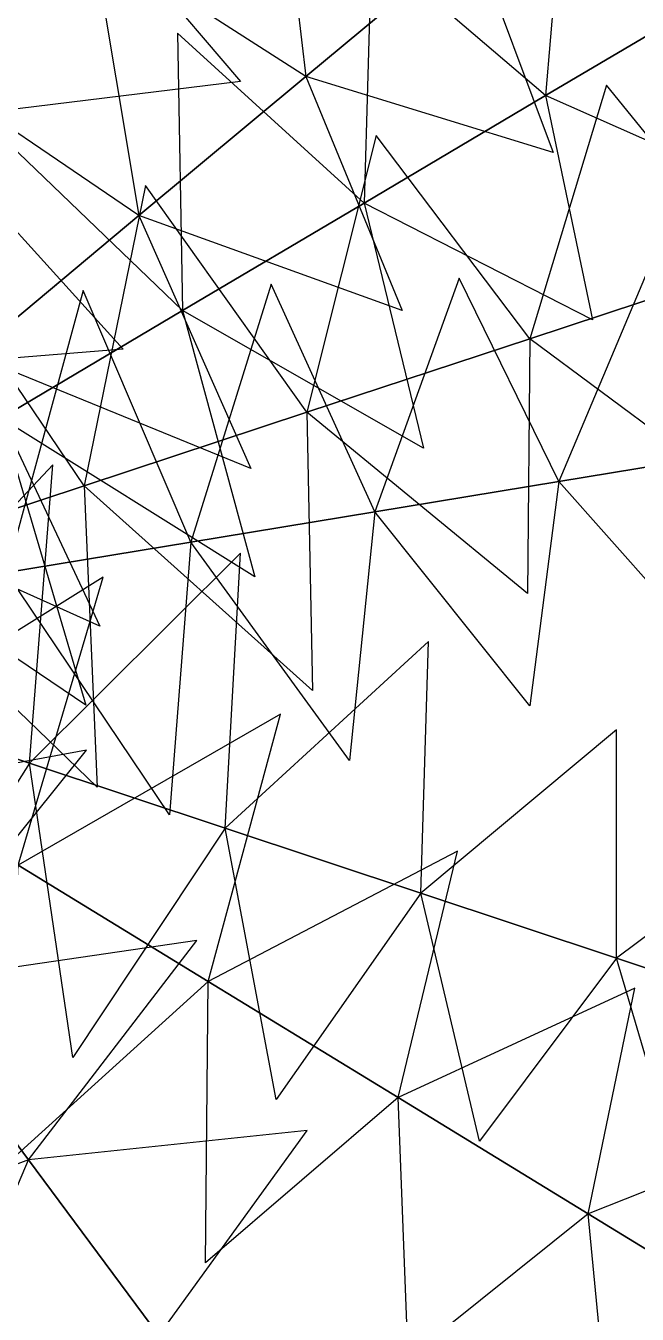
# Model space of a CAD drawing. Header units: metres. Extents: x -3.35 to 2.93, y -3.3 to 3.37.
# Drawn here: x 0.566 to 1.459, y -0.996 to 0.888 of the extents above; entities that cross this region are included whole.
import ezdxf

# ---------------------------------------------------------------- set-up
doc = ezdxf.new("R2010")
doc.units = ezdxf.units.M
doc.layers.add('XARCH', color=2, linetype='Continuous')

msp = doc.modelspace()

# ---------------------------------------------------------------- linework, layer by layer
at = {"layer": 'XARCH'}
for points in [[(0.9752, 0.8135, 7.9706), (1.2191, 1.0168, 8.0528), (0.9307, 1.189, 7.8497)], [(0.4065, 0.7483, 7.3566), (0.6097, 1.1224, 7.277), (0.1972, 1.1769, 7.0912)], [(0.4065, 0.7483, 7.3566), (0.6097, 1.1224, 7.277), (0.8799, 0.806, 7.0912)], [(0.4065, 0.7483, 7.3566), (0.6097, 1.1224, 7.277), (0.6097, 1.1224, 7.312)], [(1.3254, 0.7855, 5.926), (1.5905, 0.9426, 5.3471), (1.3544, 1.1294, 5.3951)], [(0.7314, 0.6101, 7.8442), (0.9752, 0.8135, 7.9706), (0.664, 1.0131, 7.7324)], [(0.9752, 0.8135, 7.9706), (1.2191, 1.0168, 8.0528), (1.3367, 0.7023, 7.8497)], [(0.9752, 0.8135, 7.9706), (1.2191, 1.0168, 8.0528), (1.2191, 1.0168, 8.0878)], [(1.0603, 0.6284, 6.3969), (1.3254, 0.7855, 5.926), (1.0711, 1.0031, 5.9165)], [(1.3254, 0.7855, 5.926), (1.5905, 0.9426, 5.3471), (1.641, 0.6458, 5.3951)], [(1.3254, 0.7855, 5.926), (1.5905, 0.9426, 5.3471), (1.5905, 0.9426, 5.3821)], [(0.7952, 0.4713, 6.7597), (1.0603, 0.6284, 6.3969), (0.7877, 0.8768, 6.3299)], [(0.4876, 0.4067, 7.6737), (0.7314, 0.6101, 7.8442), (0.3973, 0.8372, 7.5709)], [(0.7314, 0.6101, 7.8442), (0.9752, 0.8135, 7.9706), (1.1158, 0.4715, 7.7324)], [(0.7314, 0.6101, 7.8442), (0.9752, 0.8135, 7.9706), (0.9752, 0.8135, 8.0056)], [(1.3024, 0.4302, 7.1132), (1.628, 0.5378, 6.8797), (1.4146, 0.801, 6.7871)], [(1.0603, 0.6284, 6.3969), (1.3254, 0.7855, 5.926), (1.3942, 0.4579, 5.9165)], [(1.0603, 0.6284, 6.3969), (1.3254, 0.7855, 5.926), (1.3254, 0.7855, 5.961)], [(0.2032, 0.3741, 7.3309), (0.4065, 0.7483, 7.3566), (0.7081, 0.4148, 7.1143)], [(0.5302, 0.3142, 7.0145), (0.7952, 0.4713, 6.7597), (0.5044, 0.7505, 6.6353)], [(0.9768, 0.3227, 7.262), (1.3024, 0.4302, 7.1132), (1.0778, 0.7274, 6.9713)], [(0.6512, 0.2151, 7.3261), (0.9768, 0.3227, 7.262), (0.741, 0.6539, 7.0708)], [(0.7952, 0.4713, 6.7597), (1.0603, 0.6284, 6.3969), (1.1473, 0.27, 6.3299)], [(0.7952, 0.4713, 6.7597), (1.0603, 0.6284, 6.3969), (1.0603, 0.6284, 6.4319)], [(0.4876, 0.4067, 7.6737), (0.7314, 0.6101, 7.8442), (0.8949, 0.2406, 7.5709)], [(0.4876, 0.4067, 7.6737), (0.7314, 0.6101, 7.8442), (0.7314, 0.6101, 7.8792)], [(0.3256, 0.1076, 7.3054), (0.6512, 0.2151, 7.3261), (0.4042, 0.5803, 7.0855)], [(1.3024, 0.4302, 7.1132), (1.628, 0.5378, 6.8797), (1.6134, 0.1992, 6.7871)], [(1.3024, 0.4302, 7.1132), (1.628, 0.5378, 6.8797), (1.628, 0.5378, 6.9147)], [(1.3449, 0.2216, 7.9322), (1.6139, 0.2659, 7.9648), (1.474, 0.5277, 7.7988)], [(0.8069, 0.1329, 7.7532), (1.0759, 0.1772, 7.8616), (0.9244, 0.5097, 7.6297)], [(1.0759, 0.1772, 7.8616), (1.3449, 0.2216, 7.9322), (1.1992, 0.5187, 7.7332)], [(0.538, 0.0886, 7.6067), (0.8069, 0.1329, 7.7532), (0.6497, 0.5007, 7.4883)], [(0.5302, 0.3142, 7.0145), (0.7952, 0.4713, 6.7597), (0.9005, 0.0821, 6.6353)], [(0.5302, 0.3142, 7.0145), (0.7952, 0.4713, 6.7597), (0.7952, 0.4713, 6.7947)], [(0.9768, 0.3227, 7.262), (1.3024, 0.4302, 7.1132), (1.299, 0.0577, 6.9713)], [(0.9768, 0.3227, 7.262), (1.3024, 0.4302, 7.1132), (1.3024, 0.4302, 7.1482)], [(0.2438, 0.2034, 7.4589), (0.4876, 0.4067, 7.6737), (0.674, 0.0098, 7.3652)], [(0.6512, 0.2151, 7.3261), (0.9768, 0.3227, 7.262), (0.9847, -0.0838, 7.0708)], [(0.6512, 0.2151, 7.3261), (0.9768, 0.3227, 7.262), (0.9768, 0.3227, 7.297)], [(0.2651, 0.1571, 7.1613), (0.5302, 0.3142, 7.0145), (0.6537, -0.1057, 6.8326)], [(1.3449, 0.2216, 7.9322), (1.6139, 0.2659, 7.9648), (1.5654, -0.027, 7.7988)], [(1.3449, 0.2216, 7.9322), (1.6139, 0.2659, 7.9648), (1.6139, 0.2659, 7.9998)], [(0.2858, -0.0951, 7.4456), (0.5716, -0.1902, 7.6493), (0.6055, 0.2456, 7.3447)], [(0.3256, 0.1076, 7.3054), (0.6512, 0.2151, 7.3261), (0.6703, -0.2253, 7.0855)], [(0.3256, 0.1076, 7.3054), (0.6512, 0.2151, 7.3261), (0.6512, 0.2151, 7.3611)], [(1.0759, 0.1772, 7.8616), (1.3449, 0.2216, 7.9322), (1.3023, -0.1066, 7.7332)], [(1.0759, 0.1772, 7.8616), (1.3449, 0.2216, 7.9322), (1.3449, 0.2216, 7.9672)], [(0.8069, 0.1329, 7.7532), (1.0759, 0.1772, 7.8616), (1.0391, -0.1862, 7.6297)], [(0.8069, 0.1329, 7.7532), (1.0759, 0.1772, 7.8616), (1.0759, 0.1772, 7.8966)], [(0.538, 0.0886, 7.6067), (0.8069, 0.1329, 7.7532), (0.7759, -0.2659, 7.4883)], [(0.538, 0.0886, 7.6067), (0.8069, 0.1329, 7.7532), (0.8069, 0.1329, 7.7882)], [(0.5716, -0.1902, 7.6493), (0.8573, -0.2852, 7.8111), (0.8799, 0.1166, 7.5409)], [(0.2775, -0.1698, 7.1591), (0.555, -0.3395, 7.0042), (0.6792, 0.0817, 6.8251)], [(0.8573, -0.2852, 7.8111), (1.1431, -0.3803, 7.931), (1.1544, -0.0124, 7.6951)], [(0.2858, -0.0951, 7.4456), (0.5716, -0.1902, 7.6493), (0.3376, -0.5594, 7.3447)], [(0.2858, -0.0951, 7.4456), (0.5716, -0.1902, 7.6493), (0.5716, -0.1902, 7.6843)], [(0.555, -0.3395, 7.0042), (0.8324, -0.5093, 6.7352), (0.938, -0.1186, 6.6157)], [(1.1431, -0.3803, 7.931), (1.4289, -0.4754, 8.009), (1.4289, -0.1414, 7.8074)], [(0.1901, -0.2568, 7.2982), (0.3801, -0.5135, 7.3175), (0.6546, -0.1713, 7.0774)], [(0.5716, -0.1902, 7.6493), (0.8573, -0.2852, 7.8111), (0.6347, -0.6205, 7.5409)], [(0.5716, -0.1902, 7.6493), (0.8573, -0.2852, 7.8111), (0.8573, -0.2852, 7.8461)], [(1.4289, -0.4754, 8.009), (1.7147, -0.5705, 8.045), (1.7034, -0.2705, 7.8778)], [(0.8573, -0.2852, 7.8111), (1.1431, -0.3803, 7.931), (0.9318, -0.6817, 7.6951)], [(0.8573, -0.2852, 7.8111), (1.1431, -0.3803, 7.931), (1.1431, -0.3803, 7.966)], [(0.8324, -0.5093, 6.7352), (1.1099, -0.6791, 6.3521), (1.1968, -0.3188, 6.2922)], [(0.555, -0.3395, 7.0042), (0.8324, -0.5093, 6.7352), (0.5326, -0.7812, 6.6157)], [(0.555, -0.3395, 7.0042), (0.8324, -0.5093, 6.7352), (0.8324, -0.5093, 6.7702)], [(1.1431, -0.3803, 7.931), (1.4289, -0.4754, 8.009), (1.2288, -0.7428, 7.8074)], [(1.1431, -0.3803, 7.931), (1.4289, -0.4754, 8.009), (1.4289, -0.4754, 8.044)], [(0.3801, -0.5135, 7.3175), (0.5702, -0.7703, 7.2578), (0.8159, -0.4493, 7.065)], [(1.4289, -0.4754, 8.009), (1.7147, -0.5705, 8.045), (1.5259, -0.8039, 7.8778)], [(1.4289, -0.4754, 8.009), (1.7147, -0.5705, 8.045), (1.7147, -0.5705, 8.08)], [(0.3801, -0.5135, 7.3175), (0.5702, -0.7703, 7.2578), (0.1915, -0.9115, 7.065)], [(0.3801, -0.5135, 7.3175), (0.5702, -0.7703, 7.2578), (0.5702, -0.7703, 7.2928)], [(0.8324, -0.5093, 6.7352), (1.1099, -0.6791, 6.3521), (0.8287, -0.9205, 6.2922)], [(0.8324, -0.5093, 6.7352), (1.1099, -0.6791, 6.3521), (1.1099, -0.6791, 6.3871)], [(1.1099, -0.6791, 6.3521), (1.3874, -0.8489, 5.855), (1.4557, -0.5191, 5.8547)], [(1.1099, -0.6791, 6.3521), (1.3874, -0.8489, 5.855), (1.1249, -1.0598, 5.8547)], [(1.1099, -0.6791, 6.3521), (1.3874, -0.8489, 5.855), (1.3874, -0.8489, 5.89)], [(0.5702, -0.7703, 7.2578), (0.7603, -1.027, 7.1192), (0.9772, -0.7274, 6.9737)], [(1.3874, -0.8489, 5.855), (1.6649, -1.0186, 5.2439), (1.7145, -0.7194, 5.3032)], [(0.5702, -0.7703, 7.2578), (0.7603, -1.027, 7.1192), (0.4103, -1.147, 6.9737)], [(0.5702, -0.7703, 7.2578), (0.7603, -1.027, 7.1192), (0.7603, -1.027, 7.1542)], [(1.3874, -0.8489, 5.855), (1.6649, -1.0186, 5.2439), (1.421, -1.199, 5.3032)], [(1.3874, -0.8489, 5.855), (1.6649, -1.0186, 5.2439), (1.6649, -1.0186, 5.2789)]]:
    msp.add_3dface(points, dxfattribs=at)

doc.saveas('drawing.dxf')
